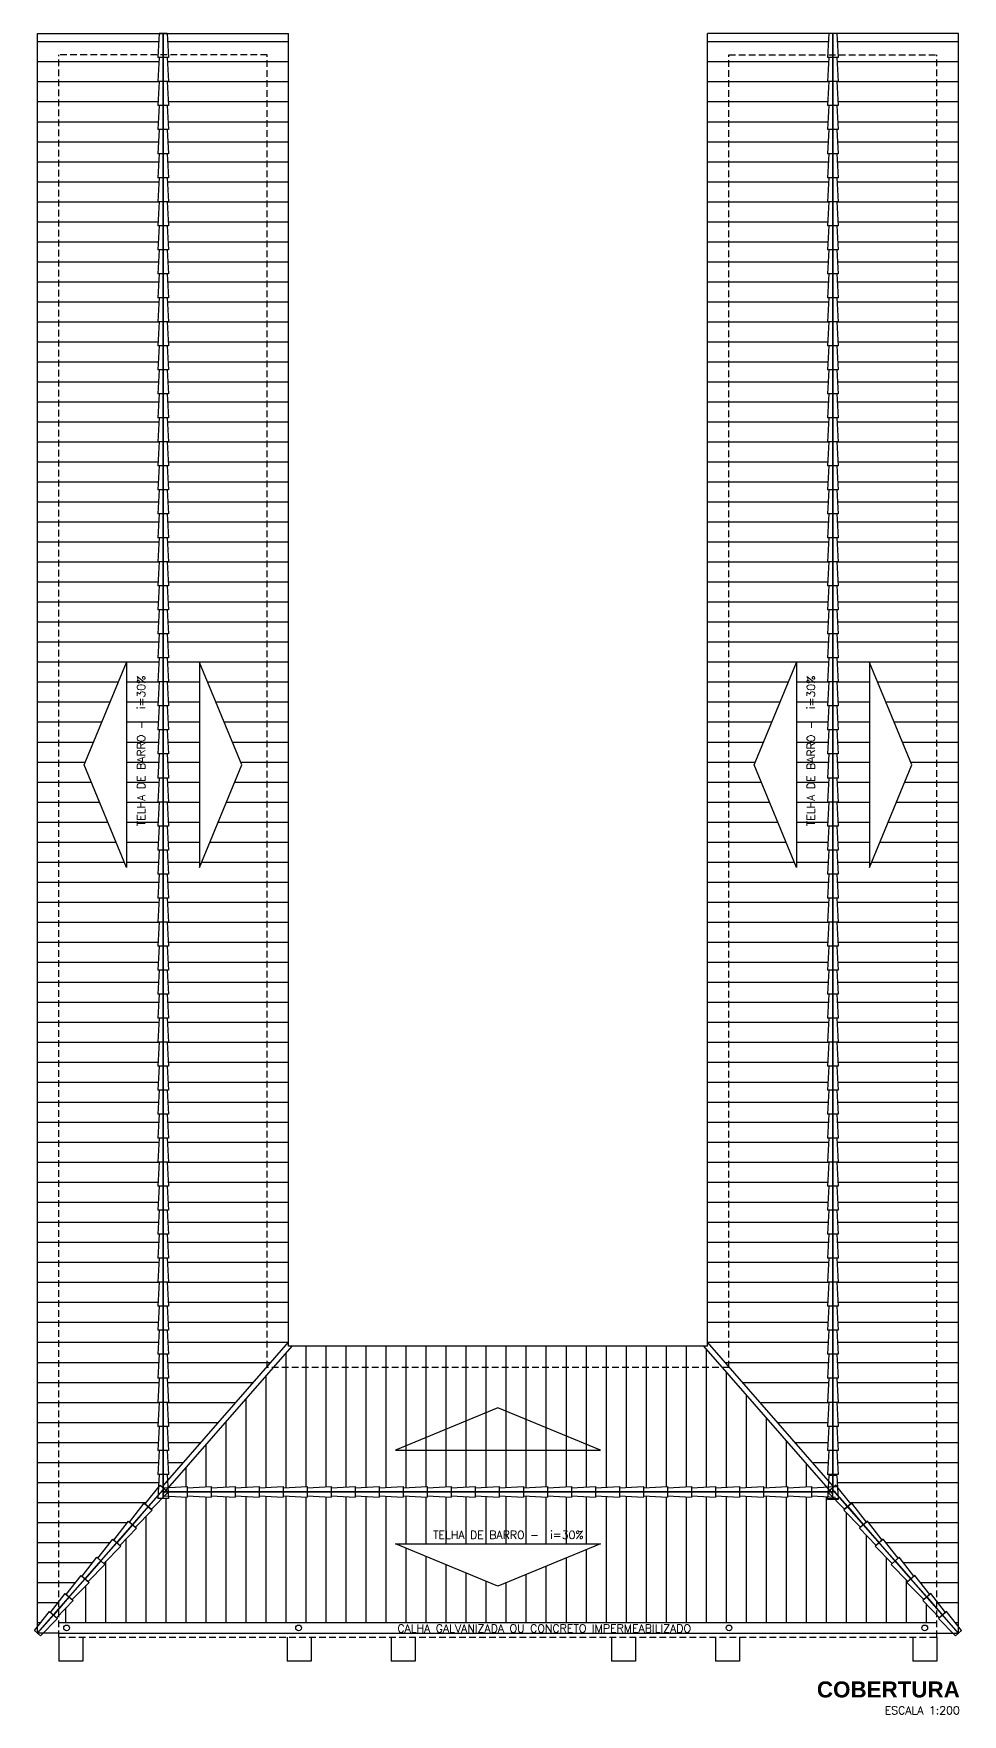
# Model space of a CAD drawing. Extents: x -437 to -220, y 135 to 227.
# Drawn here: x -254.7 to -219.9, y 136.8 to 199.8 of the extents above; entities that cross this region are included whole.
import ezdxf
from ezdxf.enums import TextEntityAlignment as Align

# ---------------------------------------------------------------- set-up
doc = ezdxf.new("R2010")
doc.units = 0
doc.header["$MEASUREMENT"] = 0
doc.linetypes.add('HIDDEN', pattern=[0.375, 0.25, -0.125])
for name, color, linetype in [('ALVENARIA', 7, 'CONTINUOUS'), ('ALVENARIA1', 44, 'CONTINUOUS'), ('COBERTURA', 6, 'CONTINUOUS'), ('COTA', 1, 'CONTINUOUS'), ('HATCH', 30, 'CONTINUOUS'), ('TEXTO2', 40, 'CONTINUOUS'), ('TEXTO5', 5, 'CONTINUOUS')]:
    doc.layers.add(name, color=color, linetype=linetype)
doc.styles.add('SANSSERIFBOLD', font='sasb____.pfb')
doc.styles.add('SIMPLEX', font='SIMPLEX.SHX')

# ---------------------------------------------------------------- blocks, each defined once
blk = doc.blocks.new('CUM01')
at = {"layer": 'COBERTURA'}
for p, q in [((-225, -2.5), (-225, 17.5)), ((-180, 15), (-225, 17.5)), ((-225, 7.5), (-180, 7.5)), ((-180, 0), (-225, -2.5)), ((-180, -2.5), (-180, 17.5)), ((-135, 15), (-180, 17.5)), ((-180, 0), (-180, 15)), ((-180, 7.5), (-135, 7.5)), ((-135, 0), (-180, -2.5)), ((-135, -2.5), (-135, 17.5)), ((-90, 15), (-135, 17.5)), ((-135, 0), (-135, 15)), ((-135, 7.5), (-90, 7.5)), ((-90, 0), (-135, -2.5)), ((-90, -2.5), (-90, 17.5)), ((-45, 15), (-90, 17.5)), ((-90, 0), (-90, 15)), ((-90, 7.5), (-45, 7.5)), ((-45, 0), (-90, -2.5)), ((-45, -2.5), (-45, 17.5)), ((0, 15), (-45, 17.5)), ((-45, 0), (-45, 15)), ((-45, 7.5), (0, 7.5)), ((0, 0), (-45, -2.5)), ((0, 0), (0, 15))]:
    blk.add_line(p, q, dxfattribs=at)

msp = doc.modelspace()

# ---------------------------------------------------------------- hatches: boundary and pattern name
at = {"layer": 'COTA'}
h = msp.add_hatch(dxfattribs=at)
h.set_pattern_fill('ANSI31', color=256, scale=6, angle=135, style=0)
h.paths.add_polyline_path([(-245.961, 199.001), (-249.666, 199.001), (-249.661, 198.901), (-249.711, 198.901), (-249.661, 198.001), (-249.711, 198.001), (-249.661, 197.101), (-249.711, 197.101), (-249.661, 196.201), (-249.711, 196.201), (-249.661, 195.301), (-249.711, 195.301), (-249.661, 194.401), (-249.711, 194.401), (-249.661, 193.501), (-249.711, 193.501), (-249.661, 192.601), (-249.711, 192.601), (-249.661, 191.701), (-249.711, 191.701), (-249.661, 190.801), (-249.711, 190.801), (-249.661, 189.901), (-249.711, 189.901), (-249.661, 189.001), (-249.711, 189.001), (-249.661, 188.101), (-249.711, 188.101), (-249.661, 187.201), (-249.711, 187.201), (-249.661, 186.301), (-249.711, 186.301), (-249.661, 185.401), (-249.711, 185.401), (-249.661, 184.501), (-249.711, 184.501), (-249.661, 183.601), (-249.711, 183.601), (-249.661, 182.701), (-249.711, 182.701), (-249.661, 181.801), (-249.711, 181.801), (-249.661, 180.901), (-249.711, 180.901), (-249.661, 180.001), (-249.711, 180.001), (-249.661, 179.101), (-249.711, 179.101), (-249.661, 178.201), (-249.711, 178.201), (-249.661, 177.301), (-249.711, 177.301), (-249.661, 176.401), (-249.711, 176.401), (-249.661, 175.501), (-249.711, 175.501), (-249.661, 174.601), (-249.711, 174.601), (-249.661, 173.701), (-249.711, 173.701), (-249.661, 172.801), (-249.711, 172.801), (-249.661, 171.901), (-249.711, 171.901), (-249.661, 171.001), (-249.711, 171.001), (-249.661, 170.101), (-249.711, 170.101), (-249.661, 169.201), (-249.711, 169.201), (-249.661, 168.301), (-249.711, 168.301), (-249.661, 167.401), (-249.711, 167.401), (-249.661, 166.501), (-249.711, 166.501), (-249.661, 165.601), (-249.711, 165.601), (-249.661, 164.701), (-249.711, 164.701), (-249.661, 163.801), (-249.711, 163.801), (-249.661, 162.901), (-249.711, 162.901), (-249.661, 162.001), (-249.711, 162.001), (-249.661, 161.101), (-249.711, 161.101), (-249.661, 160.201), (-249.711, 160.201), (-249.661, 159.301), (-249.711, 159.301), (-249.661, 158.401), (-249.711, 158.401), (-249.661, 157.501), (-249.711, 157.501), (-249.661, 156.601), (-249.711, 156.601), (-249.661, 155.701), (-249.711, 155.701), (-249.661, 154.801), (-249.711, 154.801), (-249.661, 153.901), (-249.711, 153.901), (-249.661, 153.001), (-249.711, 153.001), (-249.661, 152.101), (-249.711, 152.101), (-249.661, 151.201), (-249.711, 151.201), (-249.661, 150.301), (-249.711, 150.301), (-249.661, 149.401), (-249.711, 149.401), (-249.661, 148.501), (-249.711, 148.501), (-249.661, 147.601), (-249.711, 147.601), (-249.661, 146.701), (-249.711, 146.701), (-249.661, 145.801), (-249.711, 145.801), (-249.697, 145.564), (-245.961, 149.838)])
h.paths.add_polyline_path([(-248.491, 176.235), (-246.905, 172.394), (-248.491, 168.553)], flags=17)
h.paths.add_polyline_path([(-245.161, 199.801), (-249.711, 199.801), (-249.666, 199.001), (-245.961, 199.001), (-245.961, 149.838), (-245.161, 150.753)])
h.paths.add_polyline_path([(-250.011, 180.001), (-250.061, 180.001), (-250.011, 180.901), (-250.061, 180.901), (-250.011, 181.801), (-250.061, 181.801), (-250.011, 182.701), (-250.061, 182.701), (-250.011, 183.601), (-250.061, 183.601), (-250.011, 184.501), (-250.061, 184.501), (-250.011, 185.401), (-250.061, 185.401), (-250.011, 186.301), (-250.061, 186.301), (-250.011, 187.201), (-250.061, 187.201), (-250.011, 188.101), (-250.061, 188.101), (-250.011, 189.001), (-250.061, 189.001), (-250.011, 189.901), (-250.061, 189.901), (-250.011, 190.801), (-250.061, 190.801), (-250.011, 191.701), (-250.061, 191.701), (-250.011, 192.601), (-250.061, 192.601), (-250.011, 193.501), (-250.061, 193.501), (-250.011, 194.401), (-250.061, 194.401), (-250.011, 195.301), (-250.061, 195.301), (-250.011, 196.201), (-250.061, 196.201), (-250.011, 197.101), (-250.061, 197.101), (-250.011, 198.001), (-250.061, 198.001), (-250.011, 198.901), (-250.061, 198.901), (-250.055, 199.001), (-253.761, 199.001), (-253.761, 141.037), (-253.526, 141.337), (-253.488, 141.305), (-252.934, 142.015), (-252.896, 141.982), (-252.341, 142.692), (-252.304, 142.66), (-251.749, 143.37), (-251.711, 143.337), (-251.156, 144.047), (-251.119, 144.014), (-250.564, 144.725), (-250.526, 144.692), (-250.037, 145.318), (-250.011, 145.801), (-250.061, 145.801), (-250.011, 146.701), (-250.061, 146.701), (-250.011, 147.601), (-250.061, 147.601), (-250.011, 148.501), (-250.061, 148.501), (-250.011, 149.401), (-250.061, 149.401), (-250.011, 150.301), (-250.061, 150.301), (-250.011, 151.201), (-250.061, 151.201), (-250.011, 152.101), (-250.061, 152.101), (-250.011, 153.001), (-250.061, 153.001), (-250.011, 153.901), (-250.061, 153.901), (-250.011, 154.801), (-250.061, 154.801), (-250.011, 155.701), (-250.061, 155.701), (-250.011, 156.601), (-250.061, 156.601), (-250.011, 157.501), (-250.061, 157.501), (-250.011, 158.401), (-250.061, 158.401), (-250.011, 159.301), (-250.061, 159.301), (-250.011, 160.201), (-250.061, 160.201), (-250.011, 161.101), (-250.061, 161.101), (-250.011, 162.001), (-250.061, 162.001), (-250.011, 162.901), (-250.061, 162.901), (-250.011, 163.801), (-250.061, 163.801), (-250.011, 164.701), (-250.061, 164.701), (-250.011, 165.601), (-250.061, 165.601), (-250.011, 166.501), (-250.061, 166.501), (-250.011, 167.401), (-250.061, 167.401), (-250.011, 168.301), (-250.061, 168.301), (-250.011, 169.201), (-250.061, 169.201), (-250.011, 170.101), (-250.061, 170.101), (-250.011, 171.001), (-250.061, 171.001), (-250.011, 171.901), (-250.061, 171.901), (-250.011, 172.801), (-250.061, 172.801), (-250.011, 173.701), (-250.061, 173.701), (-250.011, 174.601), (-250.061, 174.601), (-250.011, 175.501), (-250.061, 175.501), (-250.011, 176.401), (-250.061, 176.401), (-250.011, 177.301), (-250.061, 177.301), (-250.011, 178.201), (-250.061, 178.201), (-250.011, 179.101), (-250.061, 179.101)], flags=17)
h.paths.add_polyline_path([(-251.23, 176.235), (-251.23, 168.553), (-252.816, 172.394)], flags=16)
h.paths.add_polyline_path([(-253.761, 199.001), (-250.055, 199.001), (-250.011, 199.801), (-254.561, 199.801), (-254.561, 140.094), (-254.119, 140.66), (-254.081, 140.627), (-253.761, 141.037)])
h.paths.add_polyline_path([(-224.911, 182.701), (-224.961, 182.701), (-224.911, 183.601), (-224.961, 183.601), (-224.911, 184.501), (-224.961, 184.501), (-224.911, 185.401), (-224.961, 185.401), (-224.911, 186.301), (-224.961, 186.301), (-224.911, 187.201), (-224.961, 187.201), (-224.911, 188.101), (-224.961, 188.101), (-224.911, 189.001), (-224.961, 189.001), (-224.911, 189.901), (-224.961, 189.901), (-224.911, 190.801), (-224.961, 190.801), (-224.911, 191.701), (-224.961, 191.701), (-224.911, 192.601), (-224.961, 192.601), (-224.911, 193.501), (-224.961, 193.501), (-224.911, 194.401), (-224.961, 194.401), (-224.911, 195.301), (-224.961, 195.301), (-224.911, 196.201), (-224.961, 196.201), (-224.911, 197.101), (-224.961, 197.101), (-224.911, 198.001), (-224.961, 198.001), (-224.911, 198.901), (-224.961, 198.901), (-224.955, 199.001), (-228.661, 199.001), (-228.661, 149.838), (-224.921, 145.562), (-224.908, 145.801), (-224.961, 145.801), (-224.911, 146.701), (-224.961, 146.701), (-224.911, 147.601), (-224.961, 147.601), (-224.911, 148.501), (-224.961, 148.501), (-224.911, 149.401), (-224.961, 149.401), (-224.911, 150.301), (-224.961, 150.301), (-224.911, 151.201), (-224.961, 151.201), (-224.911, 152.101), (-224.961, 152.101), (-224.911, 153.001), (-224.961, 153.001), (-224.911, 153.901), (-224.961, 153.901), (-224.911, 154.801), (-224.961, 154.801), (-224.911, 155.701), (-224.961, 155.701), (-224.911, 156.601), (-224.961, 156.601), (-224.911, 157.501), (-224.961, 157.501), (-224.911, 158.401), (-224.961, 158.401), (-224.911, 159.301), (-224.961, 159.301), (-224.911, 160.201), (-224.961, 160.201), (-224.911, 161.101), (-224.961, 161.101), (-224.911, 162.001), (-224.961, 162.001), (-224.911, 162.901), (-224.961, 162.901), (-224.911, 163.801), (-224.961, 163.801), (-224.911, 164.701), (-224.961, 164.701), (-224.911, 165.601), (-224.961, 165.601), (-224.911, 166.501), (-224.961, 166.501), (-224.911, 167.401), (-224.961, 167.401), (-224.911, 168.301), (-224.961, 168.301), (-224.911, 169.201), (-224.961, 169.201), (-224.911, 170.101), (-224.961, 170.101), (-224.911, 171.001), (-224.961, 171.001), (-224.911, 171.901), (-224.961, 171.901), (-224.911, 172.801), (-224.961, 172.801), (-224.911, 173.701), (-224.961, 173.701), (-224.911, 174.601), (-224.961, 174.601), (-224.911, 175.501), (-224.961, 175.501), (-224.911, 176.401), (-224.961, 176.401), (-224.911, 177.301), (-224.961, 177.301), (-224.911, 178.201), (-224.961, 178.201), (-224.911, 179.101), (-224.961, 179.101), (-224.911, 180.001), (-224.961, 180.001), (-224.911, 180.901), (-224.961, 180.901), (-224.911, 181.801), (-224.961, 181.801)])
h.paths.add_polyline_path([(-226.13, 176.235), (-226.13, 168.553), (-227.716, 172.394)], flags=17)
h.paths.add_polyline_path([(-228.661, 199.001), (-224.955, 199.001), (-224.911, 199.801), (-229.461, 199.801), (-229.461, 150.753), (-228.661, 149.838)])
h.paths.add_polyline_path([(-220.861, 199.001), (-224.566, 199.001), (-224.561, 198.901), (-224.611, 198.901), (-224.561, 198.001), (-224.611, 198.001), (-224.561, 197.101), (-224.611, 197.101), (-224.561, 196.201), (-224.611, 196.201), (-224.561, 195.301), (-224.611, 195.301), (-224.561, 194.401), (-224.611, 194.401), (-224.561, 193.501), (-224.611, 193.501), (-224.561, 192.601), (-224.611, 192.601), (-224.561, 191.701), (-224.611, 191.701), (-224.561, 190.801), (-224.611, 190.801), (-224.561, 189.901), (-224.611, 189.901), (-224.561, 189.001), (-224.611, 189.001), (-224.561, 188.101), (-224.611, 188.101), (-224.561, 187.201), (-224.611, 187.201), (-224.561, 186.301), (-224.611, 186.301), (-224.561, 185.401), (-224.611, 185.401), (-224.561, 184.501), (-224.611, 184.501), (-224.561, 183.601), (-224.611, 183.601), (-224.561, 182.701), (-224.611, 182.701), (-224.561, 181.801), (-224.611, 181.801), (-224.561, 180.901), (-224.611, 180.901), (-224.561, 180.001), (-224.611, 180.001), (-224.561, 179.101), (-224.611, 179.101), (-224.561, 178.201), (-224.611, 178.201), (-224.561, 177.301), (-224.611, 177.301), (-224.561, 176.401), (-224.611, 176.401), (-224.561, 175.501), (-224.611, 175.501), (-224.561, 174.601), (-224.611, 174.601), (-224.561, 173.701), (-224.611, 173.701), (-224.561, 172.801), (-224.611, 172.801), (-224.561, 171.901), (-224.611, 171.901), (-224.561, 171.001), (-224.611, 171.001), (-224.561, 170.101), (-224.611, 170.101), (-224.561, 169.201), (-224.611, 169.201), (-224.561, 168.301), (-224.611, 168.301), (-224.561, 167.401), (-224.611, 167.401), (-224.561, 166.501), (-224.611, 166.501), (-224.561, 165.601), (-224.611, 165.601), (-224.561, 164.701), (-224.611, 164.701), (-224.561, 163.801), (-224.611, 163.801), (-224.561, 162.901), (-224.611, 162.901), (-224.561, 162.001), (-224.611, 162.001), (-224.561, 161.101), (-224.611, 161.101), (-224.561, 160.201), (-224.611, 160.201), (-224.561, 159.301), (-224.611, 159.301), (-224.561, 158.401), (-224.611, 158.401), (-224.561, 157.501), (-224.611, 157.501), (-224.561, 156.601), (-224.611, 156.601), (-224.561, 155.701), (-224.611, 155.701), (-224.561, 154.801), (-224.611, 154.801), (-224.561, 153.901), (-224.611, 153.901), (-224.561, 153.001), (-224.611, 153.001), (-224.561, 152.101), (-224.611, 152.101), (-224.561, 151.201), (-224.611, 151.201), (-224.561, 150.301), (-224.611, 150.301), (-224.561, 149.401), (-224.611, 149.401), (-224.561, 148.501), (-224.611, 148.501), (-224.561, 147.601), (-224.611, 147.601), (-224.561, 146.701), (-224.611, 146.701), (-224.558, 145.759), (-224.611, 145.759), (-224.586, 145.321), (-224.095, 144.692), (-224.057, 144.725), (-223.502, 144.014), (-223.465, 144.047), (-222.91, 143.337), (-222.872, 143.37), (-222.317, 142.66), (-222.28, 142.692), (-221.725, 141.982), (-221.687, 142.015), (-221.133, 141.305), (-221.095, 141.337), (-220.861, 141.037)])
h.paths.add_polyline_path([(-223.391, 176.235), (-221.805, 172.394), (-223.391, 168.553)], flags=17)
h.paths.add_polyline_path([(-220.061, 199.801), (-224.611, 199.801), (-224.566, 199.001), (-220.861, 199.001), (-220.861, 141.037), (-220.54, 140.627), (-220.502, 140.66), (-220.061, 140.094)])
h.paths.add_polyline_path([(-250.458, 169.12), (-250.458, 175.813), (-250.908, 175.813), (-250.908, 169.12)], flags=24)
h.paths.add_polyline_path([(-225.358, 169.12), (-225.358, 175.813), (-225.808, 175.813), (-225.808, 169.12)], flags=25)
h = msp.add_hatch(dxfattribs=at)
h.set_pattern_fill('ANSI31', color=256, scale=6, angle=45, style=0)
h.paths.add_polyline_path([(-228.894, 149.801), (-245.727, 149.801), (-249.652, 145.312), (-248.961, 145.351), (-248.961, 145.301), (-248.061, 145.351), (-248.061, 145.301), (-247.161, 145.351), (-247.161, 145.301), (-246.261, 145.351), (-246.261, 145.301), (-245.361, 145.351), (-245.361, 145.301), (-244.461, 145.351), (-244.461, 145.301), (-243.561, 145.351), (-243.561, 145.301), (-242.661, 145.351), (-242.661, 145.301), (-241.761, 145.351), (-241.761, 145.301), (-240.861, 145.351), (-240.861, 145.301), (-239.961, 145.351), (-239.961, 145.301), (-239.061, 145.351), (-239.061, 145.301), (-238.161, 145.351), (-238.161, 145.301), (-237.261, 145.351), (-237.261, 145.301), (-236.361, 145.351), (-236.361, 145.301), (-235.461, 145.351), (-235.461, 145.301), (-234.561, 145.351), (-234.561, 145.301), (-233.661, 145.351), (-233.661, 145.301), (-232.761, 145.351), (-232.761, 145.301), (-231.861, 145.351), (-231.861, 145.301), (-230.961, 145.351), (-230.961, 145.301), (-230.061, 145.351), (-230.061, 145.301), (-229.161, 145.351), (-229.161, 145.301), (-228.261, 145.351), (-228.261, 145.301), (-227.361, 145.351), (-227.361, 145.301), (-226.461, 145.351), (-226.461, 145.301), (-225.561, 145.351), (-225.561, 145.301), (-224.987, 145.333)])
h.paths.add_polyline_path([(-229.593, 150.601), (-245.028, 150.601), (-245.727, 149.801), (-228.894, 149.801)])
h.paths.add_polyline_path([(-224.358, 144.462), (-224.321, 144.494), (-224.677, 144.859), (-224.911, 144.859), (-224.961, 144.859), (-224.955, 144.967), (-225.561, 145.001), (-225.561, 144.951), (-226.461, 145.001), (-226.461, 144.951), (-227.361, 145.001), (-227.361, 144.951), (-228.261, 145.001), (-228.261, 144.951), (-229.161, 145.001), (-229.161, 144.951), (-230.061, 145.001), (-230.061, 144.951), (-230.961, 145.001), (-230.961, 144.951), (-231.861, 145.001), (-231.861, 144.951), (-232.761, 145.001), (-232.761, 144.951), (-233.661, 145.001), (-233.661, 144.951), (-234.561, 145.001), (-234.561, 144.951), (-235.461, 145.001), (-235.461, 144.951), (-236.361, 145.001), (-236.361, 144.951), (-237.261, 145.001), (-237.261, 144.951), (-238.161, 145.001), (-238.161, 144.951), (-239.061, 145.001), (-239.061, 144.951), (-239.961, 145.001), (-239.961, 144.951), (-240.861, 145.001), (-240.861, 144.951), (-241.761, 145.001), (-241.761, 144.951), (-242.661, 145.001), (-242.661, 144.951), (-243.561, 145.001), (-243.561, 144.951), (-244.461, 145.001), (-244.461, 144.951), (-245.361, 145.001), (-245.361, 144.951), (-246.261, 145.001), (-246.261, 144.951), (-247.161, 145.001), (-247.161, 144.951), (-248.061, 145.001), (-248.061, 144.951), (-248.961, 145.001), (-248.961, 144.951), (-249.665, 144.99), (-249.661, 144.901), (-249.903, 144.901), (-250.3, 144.494), (-250.263, 144.462), (-250.893, 143.817), (-250.855, 143.784), (-251.485, 143.14), (-251.448, 143.107), (-252.078, 142.462), (-252.04, 142.429), (-252.67, 141.785), (-252.633, 141.752), (-253.263, 141.107), (-253.225, 141.074), (-253.761, 140.526), (-253.761, 140.251), (-220.861, 140.251), (-220.861, 140.526), (-221.396, 141.074), (-221.358, 141.107), (-221.988, 141.752), (-221.951, 141.785), (-222.581, 142.429), (-222.543, 142.462), (-223.173, 143.107), (-223.136, 143.14), (-223.766, 143.784), (-223.728, 143.817)])
h.paths.add_polyline_path([(-233.469, 143.199), (-237.311, 141.613), (-241.152, 143.199)], flags=16)
h.paths.add_polyline_path([(-240.719, 143.309), (-234.027, 143.309), (-234.027, 143.759), (-240.719, 143.759)], flags=24)

# ---------------------------------------------------------------- linework, layer by layer
at = {"layer": 'ALVENARIA'}
for p, q in [((-252.816, 172.394), (-251.23, 176.235)), ((-251.23, 176.235), (-251.23, 168.553)), ((-246.905, 172.394), (-248.491, 176.235)), ((-248.491, 176.235), (-248.491, 168.553)), ((-227.716, 172.394), (-226.13, 176.235)), ((-226.13, 176.235), (-226.13, 168.553)), ((-223.391, 176.235), (-223.391, 168.553)), ((-221.805, 172.394), (-223.391, 176.235)), ((-251.23, 168.553), (-252.816, 172.394)), ((-248.491, 168.553), (-246.905, 172.394)), ((-226.13, 168.553), (-227.716, 172.394)), ((-223.391, 168.553), (-221.805, 172.394)), ((-237.311, 148.289), (-241.152, 146.703)), ((-233.469, 146.703), (-237.311, 148.289)), ((-241.152, 146.703), (-233.469, 146.703)), ((-241.152, 143.199), (-233.469, 143.199)), ((-237.311, 141.613), (-241.152, 143.199)), ((-233.469, 143.199), (-237.311, 141.613))]:
    msp.add_line(p, q, dxfattribs=at)
at = {"layer": 'ALVENARIA1', "linetype": 'HIDDEN'}
for p, q in [((-245.961, 199.001), (-253.761, 199.001)), ((-253.761, 139.701), (-253.761, 199.001)), ((-245.961, 149.801), (-245.961, 199.001)), ((-228.661, 199.001), (-220.861, 199.001)), ((-228.661, 149.801), (-228.661, 199.001)), ((-220.861, 139.701), (-220.861, 199.001)), ((-228.661, 149.801), (-245.961, 149.801)), ((-253.761, 139.701), (-220.861, 139.701))]:
    msp.add_line(p, q, dxfattribs=at)
at = {"layer": 'ALVENARIA1'}
for p, q in [((-253.761, 139.701), (-253.761, 138.801)), ((-252.861, 139.701), (-252.861, 138.801)), ((-245.211, 139.701), (-245.211, 138.801)), ((-244.311, 139.701), (-244.311, 138.801)), ((-241.311, 139.701), (-241.311, 138.801)), ((-240.411, 139.701), (-240.411, 138.801)), ((-233.061, 139.701), (-233.061, 138.801)), ((-232.161, 139.701), (-232.161, 138.801)), ((-229.161, 139.701), (-229.161, 138.801)), ((-228.261, 139.701), (-228.261, 138.801)), ((-221.761, 139.701), (-221.761, 138.801)), ((-220.861, 139.701), (-220.861, 138.801)), ((-252.861, 138.801), (-253.761, 138.801)), ((-244.311, 138.801), (-245.211, 138.801)), ((-240.411, 138.801), (-241.311, 138.801)), ((-232.161, 138.801), (-233.061, 138.801)), ((-228.261, 138.801), (-229.161, 138.801)), ((-220.861, 138.801), (-221.761, 138.801))]:
    msp.add_line(p, q, dxfattribs=at)
at = {"layer": 'COBERTURA', "linetype": 'Continuous'}
for p, q in [((-254.561, 199.801), (-245.161, 199.801)), ((-254.561, 139.851), (-254.561, 199.801)), ((-245.161, 150.601), (-245.161, 199.801)), ((-220.061, 199.801), (-229.461, 199.801)), ((-229.461, 150.601), (-229.461, 199.801)), ((-220.061, 139.851), (-220.061, 199.801)), ((-249.861, 145.378), (-245.161, 150.753)), ((-249.861, 145.074), (-245.028, 150.601)), ((-229.461, 150.601), (-245.161, 150.601)), ((-224.761, 145.074), (-229.593, 150.601)), ((-224.761, 145.378), (-229.461, 150.753)), ((-254.561, 139.851), (-249.861, 145.226)), ((-220.061, 139.851), (-224.761, 145.226)), ((-253.761, 139.851), (-254.561, 139.851)), ((-253.761, 140.251), (-220.861, 140.251)), ((-253.761, 139.851), (-220.861, 139.851)), ((-220.861, 139.851), (-220.061, 139.851))]:
    msp.add_line(p, q, dxfattribs=at)
at = {"layer": 'COBERTURA'}
for p, q in [((-249.861, 199.801), (-249.861, 145.151)), ((-224.761, 199.801), (-224.761, 145.151)), ((-250.011, 145.801), (-250.061, 144.901)), ((-249.711, 145.801), (-250.011, 145.801)), ((-249.861, 144.901), (-249.861, 145.801)), ((-249.711, 145.801), (-249.661, 144.901)), ((-224.911, 145.759), (-224.961, 144.859)), ((-224.611, 145.759), (-224.911, 145.759)), ((-224.761, 144.859), (-224.761, 145.759)), ((-224.611, 145.759), (-224.561, 144.859)), ((-250.526, 144.692), (-249.971, 145.402)), ((-249.821, 145.271), (-250.413, 144.593)), ((-250.3, 144.494), (-249.67, 145.139)), ((-249.661, 144.901), (-250.061, 144.901)), ((-249.711, 144.901), (-250.011, 144.901)), ((-249.971, 145.402), (-249.67, 145.139)), ((-249.934, 145.369), (-249.708, 145.172)), ((-249.861, 145.151), (-224.761, 145.151)), ((-227.361, 145.301), (-226.461, 145.351)), ((-227.361, 145.301), (-227.361, 145.001)), ((-226.461, 145.151), (-227.361, 145.151)), ((-227.361, 145.001), (-226.461, 144.951)), ((-226.461, 145.351), (-226.461, 144.951)), ((-226.461, 145.301), (-225.561, 145.351)), ((-226.461, 145.301), (-226.461, 145.001)), ((-225.561, 145.151), (-226.461, 145.151)), ((-226.461, 145.001), (-225.561, 144.951)), ((-225.561, 145.351), (-225.561, 144.951)), ((-225.561, 145.301), (-224.661, 145.351)), ((-225.561, 145.301), (-225.561, 145.001)), ((-224.661, 145.151), (-225.561, 145.151)), ((-225.561, 145.001), (-224.661, 144.951)), ((-224.961, 144.901), (-224.561, 144.901)), ((-224.65, 145.402), (-224.951, 145.139)), ((-224.321, 144.494), (-224.951, 145.139)), ((-224.687, 145.369), (-224.913, 145.172)), ((-224.911, 144.901), (-224.611, 144.901)), ((-224.8, 145.271), (-224.208, 144.593)), ((-224.095, 144.692), (-224.65, 145.402)), ((-251.119, 144.014), (-250.564, 144.725)), ((-250.413, 144.593), (-251.006, 143.916)), ((-250.893, 143.817), (-250.263, 144.462)), ((-250.564, 144.725), (-250.263, 144.462)), ((-250.526, 144.692), (-250.3, 144.494)), ((-224.561, 144.859), (-224.961, 144.859)), ((-224.611, 144.859), (-224.911, 144.859)), ((-224.057, 144.725), (-224.358, 144.462)), ((-223.728, 143.817), (-224.358, 144.462)), ((-224.095, 144.692), (-224.321, 144.494)), ((-224.208, 144.593), (-223.615, 143.916)), ((-223.502, 144.014), (-224.057, 144.725)), ((-251.711, 143.337), (-251.156, 144.047)), ((-251.006, 143.916), (-251.598, 143.238)), ((-251.485, 143.14), (-250.855, 143.784)), ((-251.156, 144.047), (-250.855, 143.784)), ((-251.119, 144.014), (-250.893, 143.817)), ((-223.465, 144.047), (-223.766, 143.784)), ((-223.136, 143.14), (-223.766, 143.784)), ((-223.502, 144.014), (-223.728, 143.817)), ((-223.615, 143.916), (-223.023, 143.238)), ((-222.91, 143.337), (-223.465, 144.047)), ((-251.711, 143.337), (-251.485, 143.14)), ((-222.91, 143.337), (-223.136, 143.14))]:
    msp.add_line(p, q, dxfattribs=at)
at = {"layer": 'HATCH'}
for centre in [(-253.475, 140.046), (-244.783, 140.046), (-228.654, 140.046), (-221.319, 140.046)]:
    msp.add_circle(centre, 0.107, dxfattribs=at)

# ---------------------------------------------------------------- block references
at = {"layer": 'COBERTURA', "yscale": 0.02, "zscale": 0.02}
for p, xscale, rotation in [((-249.711, 199.801), 0.02, 90), ((-224.611, 199.801), 0.02, 90), ((-249.711, 195.301), 0.02, 90), ((-224.611, 195.301), 0.02, 90), ((-249.711, 190.801), 0.02, 90), ((-224.611, 190.801), 0.02, 90), ((-249.711, 186.301), 0.02, 90), ((-224.611, 186.301), 0.02, 90), ((-249.711, 181.801), 0.02, 90), ((-224.611, 181.801), 0.02, 90), ((-249.711, 177.301), 0.02, 90), ((-224.611, 177.301), 0.02, 90), ((-249.711, 172.801), 0.02, 90), ((-224.611, 172.801), 0.02, 90), ((-249.711, 168.301), 0.02, 90), ((-224.611, 168.301), 0.02, 90), ((-249.711, 163.801), 0.02, 90), ((-224.611, 163.801), 0.02, 90), ((-249.711, 159.301), 0.02, 90), ((-224.611, 159.301), 0.02, 90), ((-249.711, 154.801), 0.02, 90), ((-224.611, 154.801), 0.02, 90), ((-249.711, 150.301), 0.02, 90), ((-224.611, 150.301), 0.02, 90), ((-249.861, 145.301), 0.02, 180), ((-245.361, 145.301), 0.02, 180), ((-240.861, 145.301), 0.02, 180), ((-236.361, 145.301), 0.02, 180), ((-231.861, 145.301), 0.02, 180), ((-254.673, 139.95), 0.02, 228.83), ((-219.948, 139.95), -0.02, 131.17)]:
    msp.add_blockref('CUM01', p, dxfattribs=dict(at, xscale=xscale, rotation=rotation))

# ---------------------------------------------------------------- texts
at = {"layer": 'TEXTO2', "style": 'SIMPLEX'}
for p in [(-250.533, 175.738), (-225.433, 175.738)]:
    msp.add_text('TELHA DE BARRO -  i=30%', height=0.3, rotation=90, dxfattribs=at).set_placement(p, align=Align.RIGHT)
for s, p in [('TELHA DE BARRO -  i=30%', (-234.102, 143.384)), ('CALHA GALVANIZADA OU CONCRETO IMPERMEABILIZADO', (-230.077, 139.877)), ('ESCALA 1:200', (-220.006, 136.806))]:
    msp.add_text(s, height=0.3, dxfattribs=at).set_placement(p, align=Align.RIGHT)
at = {"layer": 'TEXTO5', "style": 'SANSSERIFBOLD'}
msp.add_text('COBERTURA', height=0.6, dxfattribs=at).set_placement((-220.006, 137.44), align=Align.RIGHT)

doc.saveas('drawing.dxf')
